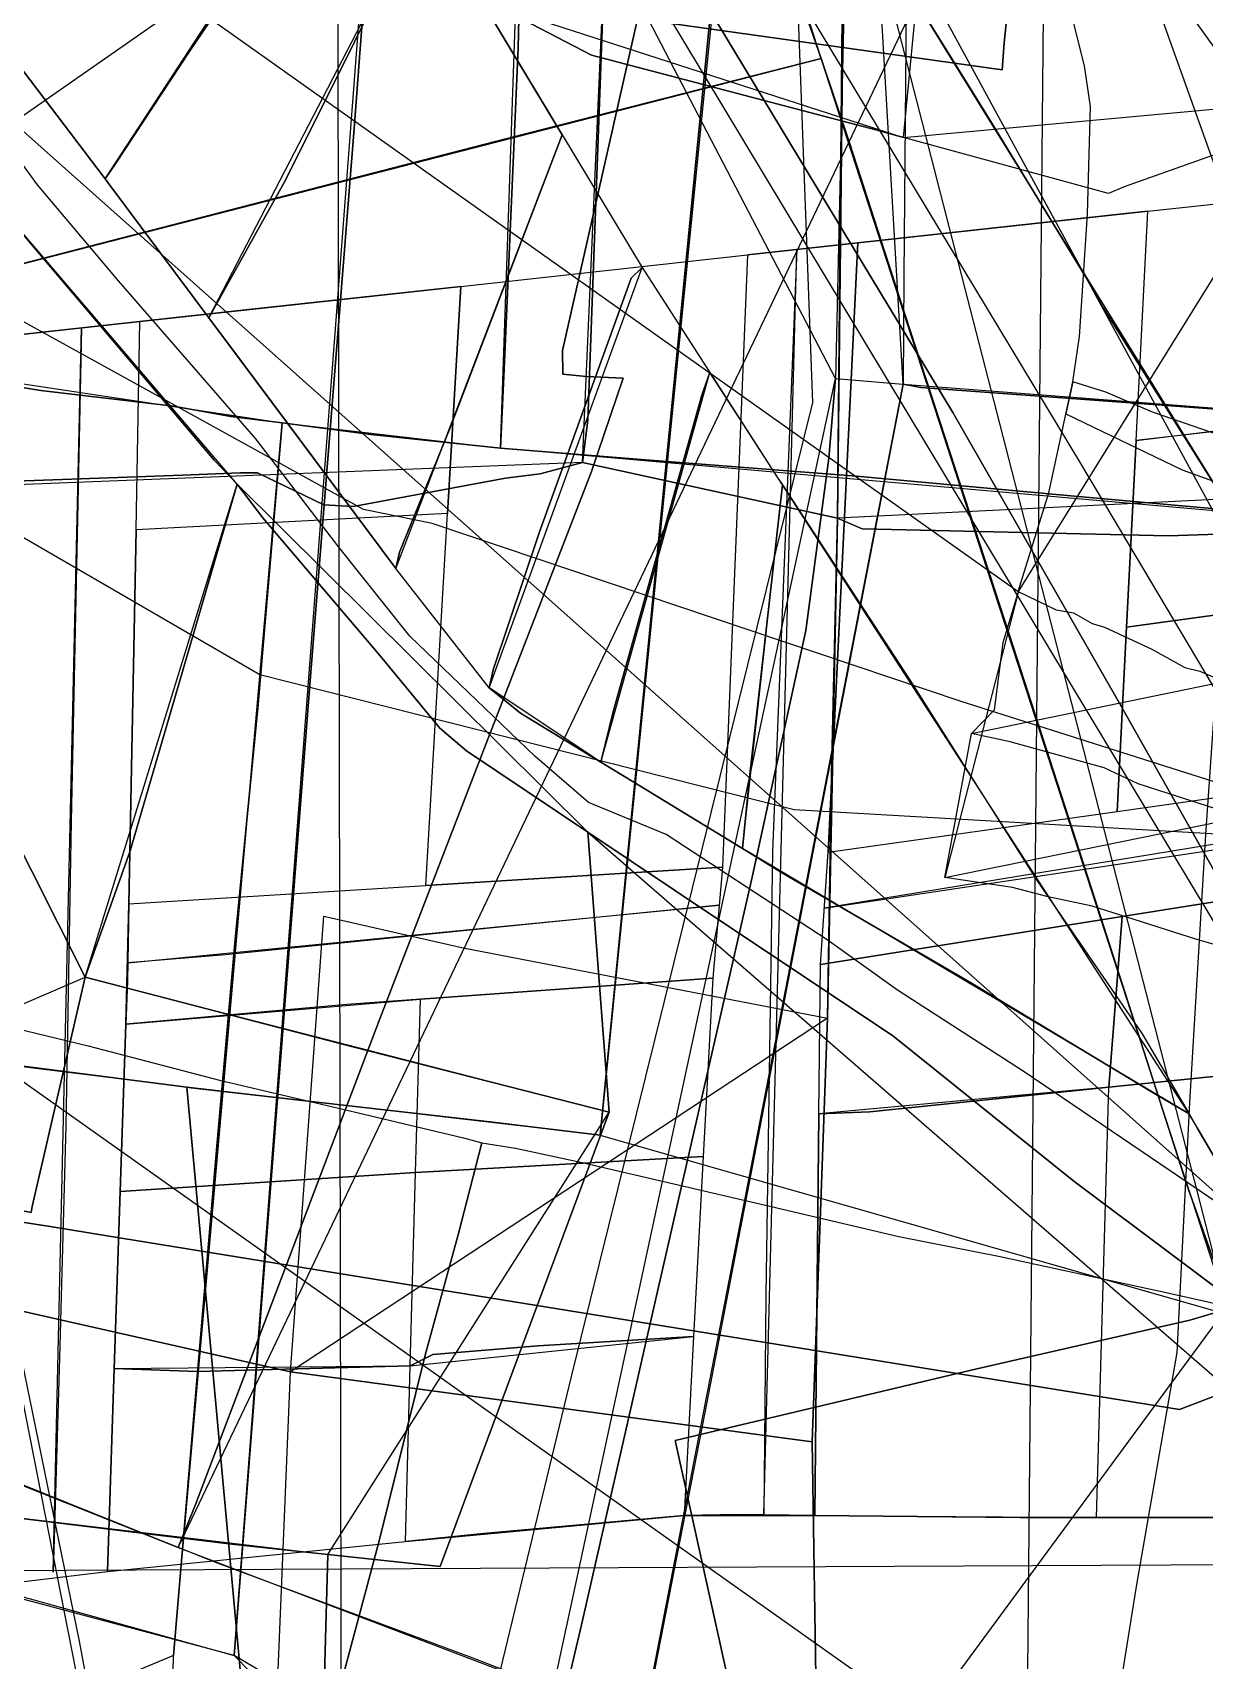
# Model space of a CAD drawing. Extents: x -6790 to 12600, y -1098 to 2171.
# Drawn here: x 127.4 to 187.5, y 106.4 to 189.9 of the extents above; entities that cross this region are included whole.
import ezdxf

# ---------------------------------------------------------------- set-up
doc = ezdxf.new("R2010")
doc.units = 0

msp = doc.modelspace()

# ---------------------------------------------------------------- linework, layer by layer
for points in [[(79.554, 608.243), (82.482, 284.447), (81.901, 110.821), (776.199, 114.155), (808.139, 114.286), (79.554, 608.243)], [(55.142, 446.991), (100.195, 454.577), (104.473, 455.781), (224.767, 473.114), (461.17, 463.407), (418.896, 266.348), (473.538, 223.763), (408.246, 162.089), (348.154, 91.288), (230.725, 129.782), (178.952, 201.706), (100.394, 217.952), (74.076, 298.715), (55.017, 301.46), (55.142, 446.991)], [(161.795, 346.686), (157.649, 331.514), (157.181, 329.797), (157.085, 321.848), (156.365, 301.565), (155.566, 285.657), (154.476, 268.311), (152.998, 240.692), (151.998, 221.997), (151.555, 218.332), (153.992, 212.364), (154.965, 210.323), (159.913, 208.942), (170.108, 206.24), (172.293, 205.207), (172.056, 177.446), (172.023, 171.891), (161.795, 346.686)], [(99.288, 328.232), (99.251, 305.162), (100.094, 300.825), (115.761, 275.345), (129.785, 251.676), (141.746, 232.681), (157.16, 207.159), (165.289, 194.061), (181.166, 167.739), (193.38, 147.187), (201.855, 131.814), (207.294, 122.979), (212.064, 113.74), (215.367, 108.171), (217.482, 103.509), (224.26, 94.055), (233.77, 81.127), (99.288, 328.232)], [(183.861, 307.442), (194.41, 309.318), (208.589, 311.94), (203.193, 276.409), (203.155, 276.159), (198.993, 220.321), (196.724, 187.874), (196.883, 186.824), (183.354, 182.013), (182.543, 181.67), (172.039, 184.542), (183.861, 307.442)], [(183.861, 307.442), (180.292, 307.508), (162.139, 309.203), (151.232, 191.261), (156.033, 188.771), (170.613, 184.932), (172.039, 184.542), (183.861, 307.442)], [(147.818, 239.234), (145.965, 212.943), (143.854, 185.005), (141.64, 157.127), (139.572, 130.641), (137.702, 106.678), (110.935, 113.807), (102.551, 116.159), (101.01, 116.869), (106.73, 170.262), (108.131, 184.218), (109.135, 193.049), (110.787, 209.065), (112.389, 225.151), (121.691, 224.358), (125.646, 258.785), (128.29, 282.013), (130.908, 305.765), (137.377, 304.412), (155.125, 300.838), (151.729, 272.435), (148.862, 249.088), (147.818, 239.234)], [(402.383, 300.312), (391.396, 281.877), (375.824, 262.715), (365.056, 252.411), (348.036, 237.533), (338.6, 228.733), (322.969, 219.181), (320.422, 215.824), (290.898, 196.72), (276.888, 190.178), (271.852, 185.663), (258.942, 179.758), (243.485, 173.448), (224.439, 164.648), (215.177, 160.48), (201.456, 152.491), (188.431, 148.786), (166.422, 150.049), (139.028, 156.976), (112.055, 172.614), (97.781, 183.949), (81.035, 201.052), (44.463, 231.179), (402.383, 300.312)], [(96.26, 296.656), (100.117, 290.551), (106.231, 281.099), (113.497, 269.66), (119.702, 259.55), (130.276, 242.651), (136.322, 232.816), (143.384, 221.329), (148.734, 212.626), (155.804, 201.126), (161.99, 191.224), (174.57, 170.444), (183.066, 155.618), (194.234, 135.823), (202.297, 121.725), (209.236, 109.338), (218.94, 92.83), (96.26, 296.656)], [(425.609, 288.386), (424.015, 283.27), (421.536, 272.638), (420.374, 267.501), (417.113, 253.319), (411.434, 231.132), (375.057, 199.551), (374.367, 177.816), (307.953, 166.154), (278.687, 161.185), (237.203, 154.141), (231.519, 152.916), (217.465, 150.465), (204.184, 147.055), (201.972, 147.055), (174.988, 155.618), (147.86, 164.744), (144.331, 165.461), (126.466, 175.331), (100.98, 188.927), (84.018, 198.005), (42.92, 222.238), (425.609, 288.386)], [(156.484, 133.375), (192.194, 123.166), (198.149, 121.502), (201.605, 120.691), (215.324, 200.068), (224.753, 255.595), (226.733, 265.552), (226.238, 265.651), (204.249, 268.197), (196.715, 269.136), (193.146, 269.428), (186.394, 270.209), (169.978, 268.835), (166.212, 232.514), (160.383, 173.201), (156.484, 133.375)], [(156.484, 133.375), (150.815, 134.05), (135.493, 135.802), (135.284, 135.829), (123.402, 137.359), (105.841, 139.157), (104.286, 139.656), (105.669, 151.572), (119.114, 266.279), (123.037, 266.613), (143.197, 267.531), (145.681, 267.622), (148.632, 267.729), (168.919, 268.747), (169.978, 268.835), (166.212, 232.514), (160.383, 173.201), (156.484, 133.375)], [(156.484, 133.375), (160.383, 173.201), (166.212, 232.514), (169.978, 268.835), (156.484, 133.375)], [(140.153, 267.981), (142.53, 261.841), (147.123, 249.325), (151.796, 236.616), (156.601, 223.535), (157.814, 218.373), (161.626, 207.23), (165.124, 196.926), (167.739, 188.786), (167.802, 188.598), (140.153, 267.981)], [(179.683, 239.689), (181.375, 239.13), (197.563, 231.093), (191.394, 199.809), (190.142, 185.82), (189.05, 170.803), (187.53, 148.794), (186.703, 135.037), (186.046, 122.219), (183.958, 110.209), (181.316, 93.641), (180.577, 89.245), (180.973, 86.541), (181.566, 83.289), (178.116, 75.157), (179.683, 239.689)], [(147.818, 239.234), (145.965, 212.943), (143.854, 185.005), (141.64, 157.127), (139.572, 130.641), (137.702, 106.678), (147.818, 239.234)], [(190.164, 128.516), (178.218, 136.613), (171.722, 140.8), (168.122, 143.383), (159.864, 148.784), (155.873, 150.427), (153.133, 152.814), (146.715, 158.958), (143.076, 163.537), (138.81, 169.094), (131.766, 177.195), (127.618, 182.126), (121.239, 190.892), (117.952, 194.805), (116.308, 197.623), (108.364, 203.806), (96.745, 212.849), (84.454, 222.59), (73.379, 232.53), (190.164, 128.516)], [(156.748, 194.761), (155.85, 170.045), (155.566, 167.877), (168.651, 165.011), (169.101, 207.342), (169.261, 231.226), (168.516, 231.236), (157.1, 231.164), (156.803, 231.181), (156.748, 194.761)], [(169.261, 231.226), (169.101, 207.342), (168.651, 165.011), (169.261, 231.226)], [(192.868, 166.223), (189.143, 164.227), (185.624, 164.119), (169.92, 164.474), (168.651, 165.011), (169.101, 207.342), (169.261, 231.226), (180.545, 231.073), (188.14, 231.052), (189.444, 230.993), (190.942, 196.172), (191.609, 179.702), (191.757, 178.721), (192.042, 169.928), (192.011, 169.058), (192.089, 168.638), (192.868, 166.223)], [(95.683, 208.041), (108.857, 206.298), (111.332, 205.939), (131.425, 206.444), (142.997, 206.829), (143.442, 206.844), (148.964, 209.784), (169.269, 203.777), (168.552, 172.188), (168.202, 168.092), (167.029, 159.256), (164.276, 146.602), (159.099, 123.931), (155.518, 108.248), (146.738, 70.901), (143.259, 72.485), (67.087, 109.233), (50.331, 213.274), (83.864, 209.241), (95.683, 208.041)], [(148.964, 209.784), (169.269, 203.777), (168.552, 172.188), (148.964, 209.784)], [(131.086, 182.434), (122.993, 193.095), (122.091, 194.288), (124.376, 196.016), (133.79, 201.907), (141.292, 206.669), (143.988, 202.193), (138.14, 192.986), (135.392, 188.938), (131.634, 183.237), (131.086, 182.434)], [(131.086, 182.434), (122.993, 193.095), (122.091, 194.288), (124.376, 196.016), (133.79, 201.907), (141.292, 206.669), (143.988, 202.193), (138.14, 192.986), (135.392, 188.938), (131.634, 183.237), (131.086, 182.434)], [(142.997, 206.829), (160.901, 203.086), (166.212, 201.717), (167.361, 170.956), (155.01, 121.058), (143.259, 72.485), (142.997, 206.829)], [(152.645, 205.632), (152.264, 189.147), (151.564, 173.031), (151.364, 168.61), (152.645, 205.632)], [(204.508, 163.946), (203.398, 164.073), (194.037, 164.987), (187.456, 165.556), (180.05, 166.215), (169.628, 167.167), (158.578, 168.032), (151.364, 168.61), (151.564, 173.031), (152.264, 189.147), (152.645, 205.632), (153.647, 205.5), (163.053, 204.92), (173.356, 203.97), (181.572, 203.064), (188.421, 202.519), (201.239, 201.215), (207.068, 200.503), (208.474, 200.481), (208.131, 198.311), (206.487, 182.606), (204.508, 163.946)], [(178.573, 203.909), (178.5, 200.57), (178.206, 199.18), (177.198, 189.403), (177.093, 188.024), (160, 190.419), (158.427, 190.775), (154.538, 173.615), (154.558, 172.414), (155.759, 172.294), (157.66, 172.194), (156.039, 167.411), (150.721, 153.677), (145.171, 139.338), (135.717, 114.418), (134.835, 112.223), (178.573, 203.909)], [(178.573, 203.909), (178.5, 200.57), (178.206, 199.18), (177.198, 189.403), (177.093, 188.024), (160, 190.419), (158.427, 190.775), (154.538, 173.615), (154.558, 172.414), (155.759, 172.294), (157.66, 172.194), (156.039, 167.411), (150.721, 153.677), (145.171, 139.338), (135.717, 114.418), (134.835, 112.223), (178.573, 203.909)], [(143.988, 202.193), (138.14, 192.986), (135.392, 188.938), (131.634, 183.237), (131.086, 182.434), (143.988, 202.193)], [(136.41, 175.294), (131.231, 182.242), (131.086, 182.434), (131.634, 183.237), (135.392, 188.938), (138.14, 192.986), (143.988, 202.193), (147.393, 196.539), (140.358, 182.392), (136.41, 175.294)], [(136.41, 175.294), (131.231, 182.242), (131.086, 182.434), (131.634, 183.237), (135.392, 188.938), (138.14, 192.986), (143.988, 202.193), (147.393, 196.539), (140.358, 182.392), (136.41, 175.294)], [(204.139, 198.819), (203.792, 198.81), (194.72, 198.674), (190.026, 198.604), (185.203, 198.482), (184.996, 198.477), (176.23, 196.673), (170.499, 195.043), (172.534, 191.804), (176.565, 185.282), (181.391, 177.39), (182.296, 175.798), (188.256, 166.298), (192.218, 166.391), (209.455, 166.391), (209.693, 168.605), (210.777, 180.934), (211.94, 193.653), (212.445, 199.039), (204.139, 198.819)], [(204.139, 198.819), (203.792, 198.81), (194.72, 198.674), (190.026, 198.604), (185.203, 198.482), (184.996, 198.477), (176.23, 196.673), (170.499, 195.043), (172.534, 191.804), (176.565, 185.282), (181.391, 177.39), (182.296, 175.798), (188.256, 166.298), (192.218, 166.391), (209.455, 166.391), (209.693, 168.605), (210.777, 180.934), (211.94, 193.653), (212.445, 199.039), (204.139, 198.819)], [(147.393, 196.539), (140.358, 182.392), (136.41, 175.294), (147.393, 196.539)], [(145.988, 162.442), (137.536, 173.783), (136.41, 175.294), (140.358, 182.392), (147.393, 196.539), (154.02, 185.536), (154.533, 184.685), (148.77, 169.614), (146.192, 163.272), (145.988, 162.442)], [(145.988, 162.442), (137.536, 173.783), (136.41, 175.294), (140.358, 182.392), (147.393, 196.539), (154.02, 185.536), (154.533, 184.685), (148.77, 169.614), (146.192, 163.272), (145.988, 162.442)], [(147.393, 196.539), (154.02, 185.536), (154.533, 184.685), (147.393, 196.539)], [(156.748, 194.761), (155.85, 170.045), (155.566, 167.877), (156.748, 194.761)], [(188.256, 166.298), (182.296, 175.798), (181.391, 177.39), (176.565, 185.282), (172.534, 191.804), (170.499, 195.043), (188.256, 166.298)], [(122.091, 194.288), (122.993, 193.095), (131.086, 182.434), (122.091, 194.288)], [(172.039, 184.542), (170.613, 184.932), (156.033, 188.771), (151.232, 191.261), (172.039, 184.542)], [(167.802, 188.598), (150.976, 184.302), (115.95, 175.268), (167.802, 188.598)], [(167.802, 188.598), (169.276, 184.218), (172.133, 175.386), (177.452, 159.074), (181.823, 145.544), (186.571, 130.82), (188.06, 126.635), (188.639, 124.523), (167.802, 188.598)], [(196.883, 186.824), (183.354, 182.013), (182.543, 181.67), (172.039, 184.542), (196.883, 186.824)], [(122.424, 184.82), (114.964, 171.442), (130.059, 141.466), (132.368, 147.946), (137.86, 166.768), (136.682, 167.987), (122.424, 184.82)], [(122.424, 184.82), (114.964, 171.442), (130.059, 141.466), (132.368, 147.946), (137.86, 166.768), (136.682, 167.987), (122.424, 184.82)], [(122.424, 184.82), (136.682, 167.987), (137.86, 166.768), (122.424, 184.82)], [(154.533, 184.685), (148.77, 169.614), (146.192, 163.272), (145.988, 162.442), (154.533, 184.685)], [(150.791, 156.322), (145.988, 162.442), (146.192, 163.272), (148.77, 169.614), (154.533, 184.685), (158.636, 177.878), (158.07, 177.333), (153.349, 164.266), (150.993, 157.239), (150.791, 156.322)], [(150.791, 156.322), (145.988, 162.442), (146.192, 163.272), (148.77, 169.614), (154.533, 184.685), (158.636, 177.878), (158.07, 177.333), (153.349, 164.266), (150.993, 157.239), (150.791, 156.322)], [(131.086, 182.434), (131.231, 182.242), (136.41, 175.294), (131.086, 182.434)], [(198.619, 170.804), (190.395, 169.734), (183.964, 169.003), (184.566, 180.769), (199.116, 182.329), (198.619, 170.804)], [(183.474, 159.431), (183.964, 169.003), (184.566, 180.769), (183.439, 180.648), (169.699, 179.142), (168.17, 147.884), (182.99, 149.976), (183.474, 159.431)], [(184.566, 180.769), (183.439, 180.648), (169.699, 179.142), (184.566, 180.769)], [(130.059, 141.466), (114.964, 171.442), (73.126, 179.713), (69.445, 141.638), (88.02, 137.155), (103.628, 134.188), (110.213, 132.93), (119.337, 130.941), (127.291, 129.399), (127.351, 129.712), (130.059, 141.466)], [(130.059, 141.466), (114.964, 171.442), (73.126, 179.713), (69.445, 141.638), (88.02, 137.155), (103.628, 134.188), (110.213, 132.93), (119.337, 130.941), (127.291, 129.399), (127.351, 129.712), (130.059, 141.466)], [(167.489, 113.864), (167.694, 134.454), (167.771, 142.131), (168.17, 147.884), (169.699, 179.142), (164.029, 178.52), (162.751, 147.119), (162.254, 141.43), (161.764, 132.275), (161.27, 123.034), (160.779, 113.859), (163.539, 113.903), (167.489, 113.864)], [(166.555, 178.797), (165.321, 147.916), (164.976, 125.152), (164.864, 113.89), (166.555, 178.797)], [(148.644, 165.255), (149.325, 176.908), (164.029, 178.52), (162.751, 147.119), (147.528, 146.173), (148.644, 165.255)], [(158.636, 177.878), (158.07, 177.333), (153.349, 164.266), (150.993, 157.239), (150.791, 156.322), (158.636, 177.878)], [(156.51, 152.506), (152.394, 155.018), (150.791, 156.322), (150.993, 157.239), (153.349, 164.266), (158.07, 177.333), (158.636, 177.878), (162.098, 172.497), (161.682, 171.322), (157.158, 155.146), (156.51, 152.506)], [(156.51, 152.506), (152.394, 155.018), (150.791, 156.322), (150.993, 157.239), (153.349, 164.266), (158.07, 177.333), (158.636, 177.878), (162.098, 172.497), (161.682, 171.322), (157.158, 155.146), (156.51, 152.506)], [(148.644, 165.255), (132.671, 164.424), (132.874, 175.105), (138.297, 175.699), (149.325, 176.908), (148.644, 165.255)], [(149.325, 176.908), (138.297, 175.699), (132.874, 175.105), (149.325, 176.908)], [(140.162, 169.902), (137.539, 170.239), (134.601, 170.766), (127.783, 171.565), (122.253, 172.449), (118.166, 173.14), (111.286, 174.03), (108.099, 174.292), (102.524, 175.194), (100.199, 175.935), (140.162, 169.902)], [(115.95, 175.268), (120.901, 151.331), (125.868, 126.282), (126.111, 124.955), (126.631, 122.69), (129.752, 107.404), (130.897, 101.264), (132.815, 90.956), (132.971, 88.724), (115.95, 175.268)], [(132.671, 164.424), (132.874, 175.105), (126.316, 174.386), (126.204, 164.052), (126.092, 153.702), (125.976, 142.956), (125.965, 141.967), (125.845, 130.871), (125.726, 119.849), (125.622, 110.314), (131.206, 110.978), (131.558, 121.397), (131.864, 130.472), (132.154, 139.057), (132.229, 141.263), (132.305, 145.227), (132.671, 164.424)], [(129.879, 174.776), (129.338, 149.479), (129.066, 133.851), (128.749, 121.938), (128.414, 110.947), (129.879, 174.776)], [(136.41, 175.294), (137.536, 173.783), (145.988, 162.442), (136.41, 175.294)], [(76.104, 172.089), (78.031, 86.27), (190.459, 91.025), (76.104, 172.089)], [(92.41, 129.127), (90.562, 129.601), (90.293, 135.138), (89.601, 167.975), (76.104, 172.089), (78.031, 86.27), (190.459, 91.025), (185.953, 92.79), (170.878, 98.459), (149.906, 106.557), (136.845, 111.416), (134.835, 112.223), (125.01, 116.171), (105.803, 123.833), (92.41, 129.127)], [(76.104, 172.089), (78.031, 86.27), (190.459, 91.025), (76.104, 172.089)], [(92.41, 129.127), (90.562, 129.601), (90.293, 135.138), (89.601, 167.975), (76.104, 172.089), (78.031, 86.27), (190.459, 91.025), (185.953, 92.79), (170.878, 98.459), (149.906, 106.557), (136.845, 111.416), (134.835, 112.223), (125.01, 116.171), (105.803, 123.833), (92.41, 129.127)], [(168.552, 172.188), (168.202, 168.092), (167.029, 159.256), (164.276, 146.602), (159.099, 123.931), (155.518, 108.248), (146.738, 70.901), (168.552, 172.188)], [(206.604, 84.676), (151.967, 68.521), (146.738, 70.901), (155.518, 108.248), (159.099, 123.931), (164.276, 146.602), (167.029, 159.256), (168.202, 168.092), (168.552, 172.188), (172.023, 171.891), (172.924, 171.715), (183.681, 170.928), (200.528, 169.68), (205.023, 169.362), (211.031, 168.937), (216.759, 168.782), (215.348, 160.196), (212.282, 141.554), (207.216, 109.545), (205.771, 100.533), (206.003, 98.154), (206.604, 84.676)], [(162.098, 172.497), (161.682, 171.322), (157.158, 155.146), (156.51, 152.506), (162.098, 172.497)], [(163.77, 148.075), (158.207, 151.47), (156.51, 152.506), (157.158, 155.146), (161.682, 171.322), (162.098, 172.497), (165.561, 167.116), (165.819, 166.721), (164.853, 158.06), (164.144, 151.877), (163.77, 148.075)], [(163.77, 148.075), (158.207, 151.47), (156.51, 152.506), (157.158, 155.146), (161.682, 171.322), (162.098, 172.497), (165.561, 167.116), (165.819, 166.721), (164.853, 158.06), (164.144, 151.877), (163.77, 148.075)], [(162.098, 172.497), (165.561, 167.116), (165.819, 166.721), (162.098, 172.497)], [(172.023, 171.891), (167.028, 146.024), (161.836, 119.134), (156.29, 90.69), (151.967, 68.521), (172.023, 171.891)], [(205.023, 169.362), (200.528, 169.68), (183.681, 170.928), (172.924, 171.715), (172.023, 171.891), (205.023, 169.362)], [(180.36, 170.371), (186.326, 167.505), (189.863, 166.216), (191.212, 166.216), (191.817, 167.037), (191.857, 167.564), (190.469, 168.502), (184.802, 170.455), (182.418, 171.49), (180.712, 172.007), (180.36, 170.371)], [(198.215, 161.442), (198.619, 170.804), (190.395, 169.734), (183.964, 169.003), (183.474, 159.431), (198.215, 161.442)], [(198.619, 170.804), (190.395, 169.734), (183.964, 169.003), (198.619, 170.804)], [(140.162, 169.902), (138.916, 155.282), (137.754, 143.404), (136.833, 133), (135.391, 116.168), (134.593, 106.668), (140.162, 169.902)], [(151.364, 168.61), (144.709, 169.318), (140.162, 169.902), (151.364, 168.61)], [(168.143, 139.376), (168.347, 151.85), (168.651, 165.011), (155.566, 167.877), (153.404, 167.292), (151.615, 167.068), (143.81, 165.615), (142.296, 165.707), (138.901, 167.343), (138.007, 167.343), (135.069, 167.231), (121.712, 166.752), (117.872, 166.381), (118.223, 163.715), (117.668, 145.719), (116.956, 130.152), (116.832, 126.595), (140.587, 121.229), (142.302, 144.594), (149.442, 142.986), (168.143, 139.376)], [(117.872, 166.381), (121.712, 166.752), (135.069, 167.231), (138.007, 167.343), (138.901, 167.343), (142.296, 165.707), (143.81, 165.615), (151.615, 167.068), (153.404, 167.292), (155.566, 167.877), (117.872, 166.381)], [(151.364, 168.61), (158.578, 168.032), (169.628, 167.167), (180.05, 166.215), (187.456, 165.556), (194.037, 164.987), (203.398, 164.073), (204.508, 163.946), (151.364, 168.61)], [(137.86, 166.768), (132.368, 147.946), (130.059, 141.466), (137.86, 166.768)], [(156.93, 134.547), (155.842, 148.913), (149.614, 153.09), (148.261, 154.252), (145.099, 158.062), (139.174, 165.034), (137.86, 166.768), (132.368, 147.946), (130.059, 141.466), (143.794, 137.894), (156.93, 134.547)], [(156.93, 134.547), (155.842, 148.913), (149.614, 153.09), (148.261, 154.252), (145.099, 158.062), (139.174, 165.034), (137.86, 166.768), (132.368, 147.946), (130.059, 141.466), (143.794, 137.894), (156.93, 134.547)], [(155.842, 148.913), (149.614, 153.09), (148.261, 154.252), (145.099, 158.062), (139.174, 165.034), (137.86, 166.768), (155.842, 148.913)], [(165.819, 166.721), (164.853, 158.06), (164.144, 151.877), (163.77, 148.075), (165.819, 166.721)], [(163.77, 148.075), (164.144, 151.877), (164.853, 158.06), (165.819, 166.721), (172.383, 156.693), (178.893, 146.419), (184.277, 138.574), (186.677, 134.461), (184.956, 135.465), (175.517, 141.158), (165.783, 146.847), (163.77, 148.075)], [(163.77, 148.075), (164.144, 151.877), (164.853, 158.06), (165.819, 166.721), (172.383, 156.693), (178.893, 146.419), (184.277, 138.574), (186.677, 134.461), (184.956, 135.465), (175.517, 141.158), (165.783, 146.847), (163.77, 148.075)], [(165.819, 166.721), (172.383, 156.693), (178.893, 146.419), (184.277, 138.574), (186.677, 134.461), (165.819, 166.721)], [(168.651, 165.011), (169.92, 164.474), (185.624, 164.119), (189.143, 164.227), (192.868, 166.223), (168.651, 165.011)], [(147.528, 146.173), (148.644, 165.255), (132.671, 164.424), (132.305, 145.227), (147.528, 146.173)], [(168.143, 139.376), (168.347, 151.85), (168.651, 165.011), (168.143, 139.376)], [(174.146, 146.593), (174.811, 150.183), (175.515, 153.981), (176.701, 155.18), (177.137, 158.643), (177.906, 161.207), (174.146, 146.593)], [(198.215, 161.442), (183.474, 159.431), (182.99, 149.976), (197.81, 152.068), (198.215, 161.442)], [(150.791, 156.322), (152.394, 155.018), (156.51, 152.506), (150.791, 156.322)], [(156.51, 152.506), (158.207, 151.47), (163.77, 148.075), (156.51, 152.506)], [(183.249, 144.591), (167.771, 142.131), (168.17, 147.884), (182.99, 149.976), (197.81, 152.068), (197.576, 146.868), (183.249, 144.591)], [(167.97, 145.007), (191.027, 148.466), (197.712, 149.889), (167.97, 145.007)], [(214.416, 87.122), (192.699, 83.375), (195.837, 96.558), (196.5, 99.768), (199.352, 111.089), (197.182, 114.571), (193.772, 119.714), (191.333, 123.086), (180.761, 131.011), (171.464, 138.479), (162.511, 144.441), (155.842, 148.913), (156.93, 134.547), (150.673, 117.725), (148.264, 111.248), (142.501, 111.86), (142.066, 95.783), (195.822, 78.147), (216.31, 84.17), (214.416, 87.122)], [(214.416, 87.122), (192.699, 83.375), (195.837, 96.558), (196.5, 99.768), (199.352, 111.089), (197.182, 114.571), (193.772, 119.714), (191.333, 123.086), (180.761, 131.011), (171.464, 138.479), (162.511, 144.441), (155.842, 148.913), (156.93, 134.547), (150.673, 117.725), (148.264, 111.248), (142.501, 111.86), (142.066, 95.783), (195.822, 78.147), (216.31, 84.17), (214.416, 87.122)], [(199.352, 111.089), (197.182, 114.571), (193.772, 119.714), (191.333, 123.086), (180.761, 131.011), (171.464, 138.479), (162.511, 144.441), (155.842, 148.913), (199.352, 111.089)], [(163.77, 148.075), (165.783, 146.847), (175.517, 141.158), (184.956, 135.465), (186.677, 134.461), (163.77, 148.075)], [(147.528, 146.173), (162.751, 147.119), (162.254, 141.43), (147.255, 140.349), (143.488, 140.077), (132.154, 139.057), (132.229, 141.263), (132.305, 145.227), (147.528, 146.173)], [(182.571, 135.825), (183.249, 144.591), (197.576, 146.868), (197.147, 137.321), (182.571, 135.825)], [(132.305, 145.227), (132.229, 141.263), (132.154, 139.057), (132.305, 145.227)], [(162.581, 145.173), (148.278, 143.722), (137.259, 142.623), (132.247, 142.201), (162.581, 145.173)], [(140.587, 121.229), (142.302, 144.594), (149.442, 142.986), (168.143, 139.376), (140.587, 121.229)], [(140.587, 121.229), (142.302, 144.594), (149.442, 142.986), (168.143, 139.376), (167.343, 117.63), (140.587, 121.229)], [(182.571, 135.825), (170.307, 134.567), (167.694, 134.454), (167.771, 142.131), (183.249, 144.591), (182.571, 135.825)], [(130.059, 141.466), (127.351, 129.712), (127.291, 129.399), (119.337, 130.941), (110.213, 132.93), (103.628, 134.188), (88.02, 137.155), (69.445, 141.638), (79.408, 119.372), (79.509, 119.255), (85.879, 118.81), (120.78, 114.436), (137.588, 112.383), (142.501, 111.86), (148.264, 111.248), (150.673, 117.725), (156.93, 134.547), (143.794, 137.894), (130.059, 141.466)], [(130.059, 141.466), (127.351, 129.712), (127.291, 129.399), (119.337, 130.941), (110.213, 132.93), (103.628, 134.188), (88.02, 137.155), (69.445, 141.638), (79.408, 119.372), (79.509, 119.255), (85.879, 118.81), (120.78, 114.436), (137.588, 112.383), (142.501, 111.86), (148.264, 111.248), (150.673, 117.725), (156.93, 134.547), (143.794, 137.894), (130.059, 141.466)], [(139.989, 84.274), (104.816, 76.5), (83.717, 141.437), (104.286, 139.656), (105.841, 139.157), (123.402, 137.359), (135.284, 135.829), (139.989, 84.274)], [(130.059, 141.466), (127.351, 129.712), (127.291, 129.399), (119.337, 130.941), (110.213, 132.93), (130.059, 141.466)], [(156.93, 134.547), (143.794, 137.894), (130.059, 141.466), (156.93, 134.547)], [(147.01, 131.457), (147.255, 140.349), (162.254, 141.43), (161.764, 132.275), (147.01, 131.457)], [(147.01, 131.457), (147.255, 140.349), (143.488, 140.077), (132.154, 139.057), (131.864, 130.472), (147.01, 131.457)], [(147.255, 140.349), (143.488, 140.077), (132.154, 139.057), (147.255, 140.349)], [(104.286, 139.656), (105.841, 139.157), (123.402, 137.359), (135.284, 135.829), (104.286, 139.656)], [(182.571, 135.825), (197.147, 137.321), (196.087, 113.759), (181.925, 113.759), (182.571, 135.825)], [(135.284, 135.829), (135.493, 135.802), (150.815, 134.05), (156.484, 133.375), (135.284, 135.829)], [(190.66, 84.12), (139.989, 84.274), (135.284, 135.829), (135.493, 135.802), (150.815, 134.05), (156.484, 133.375), (192.194, 123.166), (190.66, 84.12)], [(182.571, 135.825), (170.307, 134.567), (167.694, 134.454), (167.489, 113.864), (178.021, 113.759), (181.925, 113.759), (182.571, 135.825)], [(167.694, 134.454), (170.307, 134.567), (182.571, 135.825), (167.694, 134.454)], [(156.93, 134.547), (150.673, 117.725), (148.264, 111.248), (142.501, 111.86), (156.93, 134.547)], [(186.677, 134.461), (187.091, 133.752), (192.239, 124.978), (196.55, 117.297), (201.656, 108.478), (204.306, 103.918), (210.687, 92.935), (214.416, 87.122), (186.677, 134.461)], [(146.736, 121.541), (147.01, 131.457), (161.764, 132.275), (161.27, 123.034), (153.28, 122.555), (147.901, 122.115), (146.736, 121.541)], [(146.736, 121.541), (147.01, 131.457), (131.864, 130.472), (131.558, 121.397), (135.804, 121.253), (146.736, 121.541)], [(134.835, 112.223), (125.01, 116.171), (105.803, 123.833), (92.41, 129.127), (134.835, 112.223)], [(134.835, 112.223), (125.01, 116.171), (105.803, 123.833), (92.41, 129.127), (134.835, 112.223)], [(139.751, 100.963), (140.587, 121.229), (116.832, 126.595), (117.283, 120.79), (117.756, 104.124), (119.108, 77.277), (139.168, 84.129), (139.751, 100.963)], [(188.639, 124.523), (188.4, 124.374), (186.726, 123.874), (175.786, 121.386), (163.053, 118.35), (160.327, 117.704), (163.748, 102.252), (165.321, 94.234), (165.6, 93.213), (188.639, 124.523)], [(188.639, 124.523), (188.4, 124.374), (186.726, 123.874), (175.786, 121.386), (163.053, 118.35), (160.327, 117.704), (163.748, 102.252), (165.321, 94.234), (165.6, 93.213), (165.612, 93.169), (172.473, 94.621), (188.064, 97.001), (193.03, 97.678), (201.607, 102.769), (207.455, 106.458), (203.342, 111.378), (195.963, 119.97), (195.403, 120.665), (195.271, 120.828), (190.955, 123.387), (188.639, 124.523)], [(146.736, 121.541), (147.901, 122.115), (153.28, 122.555), (161.27, 123.034), (160.779, 113.859), (150.512, 112.929), (146.487, 112.522), (146.736, 121.541)], [(161.27, 123.034), (153.28, 122.555), (147.901, 122.115), (146.736, 121.541), (161.27, 123.034)], [(146.487, 112.522), (146.736, 121.541), (135.804, 121.253), (131.558, 121.397), (131.206, 110.978), (146.487, 112.522)], [(146.736, 121.541), (135.804, 121.253), (131.558, 121.397), (146.736, 121.541)], [(140.587, 121.229), (167.343, 117.63), (167.844, 85.904), (139.168, 84.129), (139.751, 100.963), (140.587, 121.229)], [(142.501, 111.86), (137.588, 112.383), (120.78, 114.436), (85.879, 118.81), (79.509, 119.255), (108.786, 85.359), (142.066, 95.783), (142.501, 111.86)], [(142.501, 111.86), (137.588, 112.383), (120.78, 114.436), (85.879, 118.81), (79.509, 119.255), (108.786, 85.359), (142.066, 95.783), (142.501, 111.86)], [(137.702, 106.678), (110.935, 113.807), (102.551, 116.159), (101.01, 116.869), (137.702, 106.678)], [(142.501, 111.86), (137.588, 112.383), (120.78, 114.436), (142.501, 111.86)], [(160.779, 113.859), (150.512, 112.929), (146.487, 112.522), (160.779, 113.859)], [(167.489, 113.864), (163.539, 113.903), (160.779, 113.859), (167.489, 113.864)], [(181.925, 113.759), (178.021, 113.759), (167.489, 113.864), (181.925, 113.759)], [(190.459, 91.025), (185.953, 92.79), (170.878, 98.459), (149.906, 106.557), (136.845, 111.416), (134.835, 112.223), (190.459, 91.025)], [(190.459, 91.025), (185.953, 92.79), (170.878, 98.459), (149.906, 106.557), (136.845, 111.416), (134.835, 112.223), (190.459, 91.025)], [(77.304, 82.675), (104.294, 77.888), (133.831, 68.721), (134.593, 106.668), (77.304, 82.675)], [(137.702, 106.678), (145.218, 99.022), (151.586, 92.387), (154.465, 89.985), (191.393, 74.754), (137.702, 106.678)]]:
    msp.add_lwpolyline(points, close=True)
for points in [[(303.732, 173.172), (284.394, 158.059), (280.589, 155.094), (239.695, 139.539), (201.793, 125.282), (186.196, 119.29), (143.088, 126.275), (131.294, 128.186), (128.262, 128.676), (124.379, 129.278), (118.024, 129.785), (110.821, 133.719), (105.273, 136.844), (100.214, 139.673), (92.049, 145.144), (84.218, 150.48), (80.215, 153.149), (696.254, 582.599)], [(164.29, 250.749), (169.726, 234.868), (170.71, 231.606), (171.287, 229.978), (171.942, 227.32), (176.887, 213.841), (180.902, 202.894), (186.084, 188.419), (190.069, 177.285), (196.978, 158.498), (201.2, 146.865), (203.412, 140.769), (204.056, 139.747), (202.776, 138.428), (200.27, 135.687), (198.584, 133.864), (194.982, 130.399), (189.954, 125.34), (188.639, 124.523), (129.225, 355.583)], [(85.287, 100.619), (76.647, 118.755), (79.772, 128.13), (87.063, 154.047), (94.416, 179.413), (101.818, 204.743), (107.258, 222.465), (113.187, 242.695), (119.135, 262.902), (146.704, 251.73), (179.683, 239.689), (181.375, 239.13), (197.563, 231.093), (191.394, 199.809), (190.142, 185.82), (189.05, 170.803), (187.53, 148.794), (186.703, 135.037), (186.046, 122.219), (183.958, 110.209), (181.316, 93.641)], [(147.123, 249.325), (151.796, 236.616), (156.601, 223.535), (157.814, 218.373), (161.626, 207.23), (165.124, 196.926), (167.739, 188.786), (167.802, 188.598), (150.976, 184.302), (115.95, 175.268), (115.95, 175.268), (111.285, 199.555), (107.346, 219.036), (104.051, 235.688), (103.36, 237.256), (103.041, 237.979), (100.458, 251.067)], [(126.316, 174.386), (132.874, 175.105), (138.297, 175.699), (149.325, 176.908), (164.029, 178.52), (169.699, 179.142), (183.439, 180.648), (184.566, 180.769), (199.116, 182.329), (205.112, 182.972), (205.112, 182.972), (210.819, 183.584), (211.13, 187.671), (211.434, 188.254), (216.719, 188.017), (216.71, 188.089), (211.531, 226.773), (209.131, 246.286)], [(150.787, 242.668), (148.98, 212.636), (148.964, 209.784), (169.269, 203.777), (168.552, 172.188), (172.023, 171.891), (172.924, 171.715), (183.681, 170.928), (200.528, 169.68), (205.023, 169.362), (205.023, 169.362), (205.426, 179.717), (206.356, 203.671), (197.973, 203.646), (176.656, 203.486), (177.135, 212.298), (178.022, 228.532), (178.703, 244.731)], [(311.025, 236.088), (291.752, 228.878), (275.831, 222.875), (274.109, 221.941), (242.208, 205.366), (231.998, 200.014), (229.277, 198.663), (226.52, 197.365), (196.883, 186.824), (183.354, 182.013), (182.543, 181.67), (172.039, 184.542), (170.613, 184.932), (156.033, 188.771), (151.232, 191.261), (149.779, 192.015), (130.186, 202.06), (129.847, 202.233), (125.288, 204.414), (115.213, 216.489), (107.325, 225.746), (106.491, 226.725), (97.592, 237.3), (91.609, 244.494)], [(130.276, 242.651), (136.322, 232.816), (143.384, 221.329), (148.734, 212.626), (155.804, 201.126), (161.99, 191.224), (174.57, 170.444), (183.066, 155.618), (194.234, 135.823), (202.297, 121.725), (209.236, 109.338), (218.94, 92.83)], [(218.94, 92.83), (209.236, 109.338), (202.297, 121.725), (194.234, 135.823), (183.066, 155.618), (174.57, 170.444), (161.99, 191.224), (155.804, 201.126), (148.734, 212.626), (143.384, 221.329), (136.322, 232.816), (130.276, 242.651)], [(130.276, 242.651), (136.322, 232.816), (143.384, 221.329), (148.734, 212.626), (155.804, 201.126), (161.99, 191.224), (174.57, 170.444), (183.066, 155.618), (194.234, 135.823), (202.297, 121.725), (209.236, 109.338), (218.94, 92.83)], [(218.94, 92.83), (209.236, 109.338), (202.297, 121.725), (194.234, 135.823), (183.066, 155.618), (174.57, 170.444), (161.99, 191.224), (155.804, 201.126), (148.734, 212.626), (143.384, 221.329), (136.322, 232.816), (130.276, 242.651)], [(227.532, 241.154), (177.922, 161.258), (177.922, 161.258), (179.864, 160.316), (180.749, 160.159), (181.711, 159.612), (182.339, 159.431), (184.764, 158.298), (186.465, 157.357), (187.224, 157.177), (190.001, 155.966), (192.456, 154.894), (195.958, 153.631), (197.339, 153.254), (198.809, 152.957), (199.959, 152.34), (204.46, 151.086), (205.41, 150.733), (208.812, 150.131), (212.039, 149.419), (213.197, 149.356), (215.42, 148.863), (217.814, 148.511), (220.985, 148.045)], [(121.136, 239.703), (124.997, 233.38), (125.749, 232.15), (135.738, 215.792), (139.993, 208.827), (141.292, 206.669), (143.988, 202.193), (147.393, 196.539), (154.02, 185.536), (154.533, 184.685), (158.636, 177.878), (162.098, 172.497), (165.561, 167.116), (165.819, 166.721), (172.383, 156.693), (178.893, 146.419), (184.277, 138.574), (186.677, 134.461), (187.091, 133.752), (192.239, 124.978), (196.55, 117.297), (201.656, 108.478), (204.306, 103.918)], [(121.136, 239.703), (124.997, 233.38), (125.749, 232.15), (135.738, 215.792), (139.993, 208.827), (141.292, 206.669), (143.988, 202.193), (147.393, 196.539), (154.02, 185.536), (154.533, 184.685), (158.636, 177.878), (162.098, 172.497), (165.561, 167.116), (165.819, 166.721), (172.383, 156.693), (178.893, 146.419), (184.277, 138.574), (186.677, 134.461), (187.091, 133.752), (192.239, 124.978), (196.55, 117.297), (201.656, 108.478), (204.306, 103.918)], [(222.808, 104.659), (216.316, 116.323), (214.743, 119.077), (209.035, 129.069), (208.201, 130.573), (207.366, 132.077), (201.508, 142.662), (200.911, 143.741), (195.721, 153.002), (191.007, 161.512), (188.256, 166.298), (182.296, 175.798), (181.391, 177.39), (176.565, 185.282), (172.534, 191.804), (170.499, 195.043), (168.255, 198.757), (166.836, 201.095), (161.768, 209.441), (157.227, 216.776), (152.45, 224.424), (147.798, 232.114), (142.839, 240.024)], [(222.808, 104.659), (216.316, 116.323), (214.743, 119.077), (209.035, 129.069), (208.201, 130.573), (207.366, 132.077), (201.508, 142.662), (200.911, 143.741), (195.721, 153.002), (191.007, 161.512), (188.256, 166.298), (182.296, 175.798), (181.391, 177.39), (176.565, 185.282), (172.534, 191.804), (170.499, 195.043), (168.255, 198.757), (166.836, 201.095), (161.768, 209.441), (157.227, 216.776), (152.45, 224.424), (147.798, 232.114), (142.839, 240.024)], [(179.683, 239.689), (181.375, 239.13), (197.563, 231.093), (191.394, 199.809), (190.142, 185.82), (189.05, 170.803), (187.53, 148.794), (186.703, 135.037), (186.046, 122.219), (183.958, 110.209), (181.316, 93.641)], [(145.218, 99.022), (137.702, 106.678), (139.572, 130.641), (141.64, 157.127), (143.854, 185.005), (145.965, 212.943), (147.818, 239.234), (150.072, 238.894), (172.836, 234.941), (194.878, 231.137), (206.859, 229.069), (234.66, 224.601), (238.341, 224.172), (237.533, 219.979), (236.993, 217.177), (229.949, 170.054), (227.049, 151.866), (223.287, 125.701), (220.179, 104.117)], [(57.659, 88.329), (65.512, 134.011), (69.222, 135.401), (103.158, 150.95), (105.615, 152.517), (86.338, 173.955), (65.536, 197.469), (53.146, 227.24), (64.906, 229.696), (92.463, 235.102), (99.808, 236.579), (103.36, 237.256), (104.051, 235.688), (107.346, 219.036), (111.285, 199.555), (115.95, 175.268), (120.901, 151.331), (125.868, 126.282), (126.111, 124.955), (126.631, 122.69), (129.752, 107.404), (130.897, 101.264)], [(221.872, 139.098), (217.839, 140.4), (213.067, 141.87), (209.747, 142.893), (206.623, 143.991), (204.582, 144.835), (200.878, 145.609), (196.491, 147.138), (192.516, 148.668), (189.815, 149.538), (187.138, 150.4), (184.065, 151.39), (182.316, 152.207), (179.422, 153.011), (177.512, 153.542), (175.515, 153.981), (474.004, 215.455)], [(125.01, 116.171), (134.835, 112.223), (134.835, 112.223), (135.717, 114.418), (145.171, 139.338), (150.721, 153.677), (156.039, 167.411), (157.66, 172.194), (155.759, 172.294), (154.558, 172.414), (154.538, 173.615), (158.427, 190.775), (160, 190.419), (177.093, 188.024), (177.198, 189.403), (178.206, 199.18), (178.5, 200.57), (178.573, 203.909), (173.997, 204.42), (166.047, 205.005), (153.319, 206.186), (140.367, 207.346), (127.139, 208.517)], [(125.01, 116.171), (134.835, 112.223), (134.835, 112.223), (135.717, 114.418), (145.171, 139.338), (150.721, 153.677), (156.039, 167.411), (157.66, 172.194), (155.759, 172.294), (154.558, 172.414), (154.538, 173.615), (158.427, 190.775), (160, 190.419), (177.093, 188.024), (177.198, 189.403), (178.206, 199.18), (178.5, 200.57), (178.573, 203.909), (173.997, 204.42), (166.047, 205.005), (153.319, 206.186), (140.367, 207.346), (127.139, 208.517)], [(122.253, 172.449), (127.783, 171.565), (134.601, 170.766), (137.539, 170.239), (140.162, 169.902), (140.162, 169.902), (144.709, 169.318), (151.364, 168.61), (151.564, 173.031), (152.264, 189.147), (152.645, 205.632), (150.547, 205.909), (143.318, 206.265), (136.089, 206.912), (133.345, 207.255), (126.775, 207.927)], [(220.364, 132.83), (216.318, 133.989), (212.779, 135.081), (211.235, 135.557), (210.268, 136.008), (207.731, 136.685), (204.763, 137.622), (202.835, 138.3), (200.144, 139.101), (197.543, 140.012), (195.784, 140.489), (193.294, 141.502), (192.646, 141.624), (190.947, 142.175), (188.516, 142.99), (187.076, 143.413), (183.864, 144.436), (181.71, 145.121), (179.446, 145.602), (177.629, 146.074), (174.145, 146.588), (174.146, 146.593), (474.223, 207.652)], [(118.246, 203.583), (177.922, 161.258), (177.922, 161.258), (179.486, 166.312), (180.712, 172.007), (181.062, 174.333), (181.468, 180.605), (181.622, 186.141), (181.313, 188.216), (180.627, 190.934)], [(180.902, 202.894), (186.084, 188.419), (190.069, 177.285), (196.978, 158.498), (201.2, 146.865), (203.412, 140.769), (204.056, 139.747), (202.776, 138.428), (200.27, 135.687), (198.584, 133.864), (194.982, 130.399), (189.954, 125.34), (188.639, 124.523), (188.06, 126.635), (186.571, 130.82), (181.823, 145.544), (177.452, 159.074), (172.133, 175.386), (169.276, 184.218), (167.802, 188.598), (167.802, 188.598), (167.739, 188.786), (165.124, 196.926)], [(180.902, 202.894), (186.084, 188.419), (190.069, 177.285)], [(160, 190.419), (177.093, 188.024), (177.198, 189.403), (178.206, 199.18)], [(160, 190.419), (177.093, 188.024), (177.198, 189.403), (178.206, 199.18)], [(121.712, 166.752), (135.069, 167.231), (138.007, 167.343), (138.901, 167.343), (142.296, 165.707), (143.81, 165.615), (151.615, 167.068), (153.404, 167.292), (155.566, 167.877), (155.85, 170.045), (156.748, 194.761), (156.748, 194.761), (148.994, 195.195), (138.477, 196.011), (138.34, 192.835), (130.251, 193.181), (122.452, 193.475)], [(204.306, 103.918), (201.656, 108.478), (196.55, 117.297), (192.239, 124.978), (187.091, 133.752), (186.677, 134.461), (184.956, 135.465), (175.517, 141.158), (165.783, 146.847), (163.77, 148.075), (158.207, 151.47), (156.51, 152.506), (152.394, 155.018), (150.791, 156.322), (145.988, 162.442), (137.536, 173.783), (136.41, 175.294), (131.231, 182.242), (131.086, 182.434), (122.993, 193.095)], [(204.306, 103.918), (201.656, 108.478), (196.55, 117.297), (192.239, 124.978), (187.091, 133.752), (186.677, 134.461), (184.956, 135.465), (175.517, 141.158), (165.783, 146.847), (163.77, 148.075), (158.207, 151.47), (156.51, 152.506), (152.394, 155.018), (150.791, 156.322), (145.988, 162.442), (137.536, 173.783), (136.41, 175.294), (131.231, 182.242), (131.086, 182.434), (122.993, 193.095)], [(170.878, 98.459), (149.906, 106.557), (136.845, 111.416), (134.835, 112.223), (135.717, 114.418), (145.171, 139.338), (150.721, 153.677), (156.039, 167.411), (157.66, 172.194), (155.759, 172.294), (154.558, 172.414), (154.538, 173.615), (158.427, 190.775)], [(170.878, 98.459), (149.906, 106.557), (136.845, 111.416), (134.835, 112.223), (135.717, 114.418), (145.171, 139.338), (150.721, 153.677), (156.039, 167.411), (157.66, 172.194), (155.759, 172.294), (154.558, 172.414), (154.538, 173.615), (158.427, 190.775)], [(163.748, 102.252), (160.327, 117.704), (163.053, 118.35), (175.786, 121.386), (186.726, 123.874), (188.4, 124.374), (188.639, 124.523), (188.06, 126.635), (186.571, 130.82), (181.823, 145.544), (177.452, 159.074), (172.133, 175.386), (169.276, 184.218), (167.802, 188.598), (150.976, 184.302), (115.95, 175.268), (120.901, 151.331), (125.868, 126.282), (126.111, 124.955), (126.631, 122.69), (129.752, 107.404), (130.897, 101.264)], [(42.404, 187.18), (80.215, 153.149), (80.215, 153.149), (84.218, 150.48), (92.049, 145.144), (100.214, 139.673), (105.273, 136.844), (110.821, 133.719), (118.024, 129.785), (124.379, 129.278), (128.262, 128.676), (131.294, 128.186), (143.088, 126.275), (186.196, 119.29), (201.793, 125.282), (239.695, 139.539), (280.589, 155.094), (284.394, 158.059), (303.732, 173.172)], [(122.424, 184.82), (136.682, 167.987), (137.86, 166.768), (139.174, 165.034), (145.099, 158.062), (148.261, 154.252), (149.614, 153.09), (155.842, 148.913), (162.511, 144.441), (171.464, 138.479), (180.761, 131.011), (191.333, 123.086), (193.772, 119.714), (197.182, 114.571), (199.352, 111.089), (196.5, 99.768)], [(122.424, 184.82), (136.682, 167.987), (137.86, 166.768), (139.174, 165.034), (145.099, 158.062), (148.261, 154.252), (149.614, 153.09), (155.842, 148.913), (162.511, 144.441), (171.464, 138.479), (180.761, 131.011), (191.333, 123.086), (193.772, 119.714), (197.182, 114.571), (199.352, 111.089), (196.5, 99.768)], [(133.831, 68.721), (134.593, 106.668), (135.391, 116.168), (136.833, 133), (137.754, 143.404), (138.916, 155.282), (140.162, 169.902), (137.539, 170.239), (134.601, 170.766), (127.783, 171.565), (122.253, 172.449)], [(133.831, 68.721), (134.593, 106.668), (134.593, 106.668), (135.391, 116.168), (136.833, 133), (137.754, 143.404), (138.916, 155.282), (140.162, 169.902), (144.709, 169.318), (151.364, 168.61), (158.578, 168.032), (169.628, 167.167), (180.05, 166.215), (187.456, 165.556), (194.037, 164.987), (203.398, 164.073), (204.508, 163.946), (211.873, 164.163), (227.744, 164.806)], [(167.844, 85.904), (167.343, 117.63), (168.143, 139.376), (168.347, 151.85), (168.651, 165.011), (169.92, 164.474), (185.624, 164.119), (189.143, 164.227), (192.868, 166.223), (195.025, 166.182), (215.102, 166.704), (218.488, 166.735), (219.34, 166.774)], [(145.218, 99.022), (137.702, 106.678), (110.935, 113.807), (102.551, 116.159), (101.01, 116.869), (100.568, 117.073), (100.568, 117.073), (96.922, 118.502), (72.163, 128.396), (71.192, 133.292), (67.059, 155.352), (65.08, 153.844), (58.981, 150.143), (56.297, 155.634), (55.412, 158.471), (54.952, 146.978), (61.429, 141.028), (63.952, 138.166), (66.117, 121.306), (84.193, 115.507), (92.139, 112.494), (97.825, 104.322)], [(124.338, 139.366), (130.213, 137.945), (136.951, 136.187), (143.934, 134.555), (149.472, 133.236), (150.41, 132.974), (149.209, 128.318), (147.509, 122.081), (145.147, 112.563), (142.624, 103.148)], [(124.338, 139.366), (130.213, 137.945), (136.951, 136.187), (143.934, 134.555), (149.472, 133.236), (150.41, 132.974), (152.135, 132.704), (155.55, 131.96), (164.959, 129.779), (171.79, 128.164), (176.99, 127.149), (185.511, 125.298), (191.387, 123.979), (195.377, 123.168), (202.47, 121.519), (212.209, 119.676), (219.04, 118.146)], [(142.624, 103.148), (145.147, 112.563), (147.509, 122.081), (149.209, 128.318), (150.41, 132.974), (152.135, 132.704), (155.55, 131.96), (164.959, 129.779), (171.79, 128.164), (176.99, 127.149), (176.99, 127.149), (185.511, 125.298), (191.387, 123.979), (195.377, 123.168), (202.47, 121.519), (212.209, 119.676), (219.04, 118.146)], [(346.328, 91.851), (136.898, 87.264), (66.77, 109.036), (81.12, 110.625), (109.923, 114.115), (109.76, 108.715), (109.76, 108.715), (125.622, 110.314), (131.206, 110.978), (146.487, 112.522), (150.512, 112.929), (160.779, 113.859), (163.539, 113.903), (167.489, 113.864), (178.021, 113.759), (181.925, 113.759), (196.087, 113.759), (202.453, 113.823), (212.855, 113.929), (256.243, 110.825), (305.446, 106.605)]]:
    msp.add_lwpolyline(points)

doc.saveas('drawing.dxf')
